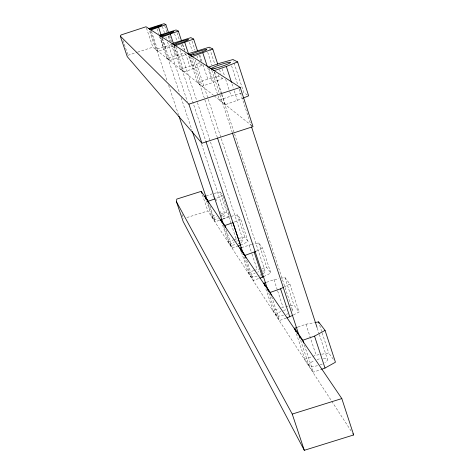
<?xml version="1.0" encoding="UTF-8"?>
<svg xmlns="http://www.w3.org/2000/svg" width="474" height="474" viewBox="0 0 474 474"><rect width="100%" height="100%" fill="white"/><g stroke="black" fill="none" stroke-linecap="round" stroke-linejoin="round"><path stroke-width="0.36" stroke-dasharray="2.37 1.78" d="M293.513 314.932L299.076 311.999L289.892 284.021L284.904 277.491L281.485 278.185M284.287 286.894L289.892 284.021M263.799 276.573L270.855 273.024L262.614 248.056L258.668 242.895L252.452 244.234M256.156 251.226L262.614 248.056M240.525 245.259L248.098 241.592L240.632 219.071L237.433 214.894L228.794 216.855L222.11 219.172M234.286 222.075L240.632 219.071M222.602 219.201L229.529 215.948L226.791 212.204L220.066 191.988L212.251 193.836L206.942 195.667M218.034 95.831L219.421 100.038L225.34 104.683L242.724 98.319M188.676 55.891L197.551 82.677L202.06 86.209L212.607 82.612L222.466 78.571L222.016 77.197M172.749 45.646L180.594 69.216L184.143 71.995L202.297 65.288L201.841 63.907M166.931 58.373L169.793 60.607L186.116 54.634L183.764 53.112L166.931 58.373L159.691 36.699M155.786 49.527L158.144 51.364L172.98 45.984L171.043 44.728L155.786 49.527L149.233 29.957M296.392 333.732L304.782 359.203L313.308 372.191L320.874 369.519M297.921 327.048L305.949 324.228L314.363 322.67M304.782 359.203L312.105 356.614M312.775 356.383L316.105 355.204L321.011 354.345M266.637 282.267L273.96 279.707L278.748 278.742M265.831 288.802L273.024 310.517L278.996 308.426M281.645 307.496L289.815 305.712M273.024 310.517L279.571 320.477L286.391 318.084M222.62 225.156L228.154 241.728L232.349 248.103L237.119 246.444M241.473 247.6L251.765 244.383M241.497 252.263L248.24 272.52L253.697 270.613M254.378 270.376L259.177 268.995M248.24 272.52L253.418 280.395L258.614 278.582M206.581 201.219L211.7 216.511L215.676 215.137M211.7 216.511L215.172 221.773L219.225 220.369M228.154 241.728L233.486 239.88M234.15 239.643L238.309 238.475M180.594 69.216L199.376 63.392L202.297 65.288M197.551 82.677L207.802 79.182L218.763 76.16L222.466 78.571M219.421 100.038L231.14 96.032L242.38 93.023M128.027 55.274L136.992 52.347M137.685 52.122L152.859 47.169L213.638 95.398M186.886 217.554L207.819 210.966L352.069 432.466M221.115 213.501L226.791 212.204M239.026 238.321L244.785 237.059L248.098 241.592M261.938 268.426L266.767 267.425L270.855 273.024M290.497 305.582L293.916 304.924L299.076 311.999M321.71 354.226L328.719 353L333.761 359.92M247.434 95.025L243.784 92.643L233.433 60.915M214.218 95.861L251.842 125.717M220.066 191.988L222.703 195.436L215.741 198.642L216.428 200.698M181.975 214.461L183.397 218.65M122.979 40.349L127.796 54.593M162.381 38.388L169.793 60.607M226.187 229.629L232.349 248.103M162.286 38.43L165.74 48.786M219.859 210.977L222.371 218.514M161.255 38.24L179.729 93.579M181.127 97.78L191.881 130M224.38 227.366L230.228 244.88A6.861 1.475 -18.4 0 0 235.856 244.442M157.161 28.831L158.796 33.725M159.726 36.522L163.228 47.003M212.95 195.922L213.413 197.308M151.443 31.337L158.144 51.364M209.893 206.012L215.172 221.773M150.329 30.65L167.215 81.095M168.626 85.302L178.473 114.726M208.258 203.702L213.418 219.112A6.233 1.221 -18.5 0 0 218.473 218.621M146.478 28.126L152.859 47.169M202.422 194.85L207.819 210.966M177.015 32.765L179.575 40.486M180.973 44.692L182.372 48.899M237.433 214.894L244.785 237.059M174.551 33.749L176.885 40.776M179.919 49.912L197.19 101.922M197.421 102.627L243.162 240.383M175.854 47.062L184.143 71.995M246.711 260.22L253.418 280.395M174.248 45.954L178.171 57.757M174.171 46.014L205.71 140.843M244.252 256.742L250.793 276.407A7.625 1.825 -18.3 0 0 257.151 276.069M169.544 35.657L171.606 41.854M222.934 196.123L229.303 215.261M168.608 36.012L170.468 41.605M171.398 44.402L175.119 55.588M228.794 216.855L231.093 223.764M231.324 224.451L236.147 238.949M164.745 25.803L166.842 32.114M168.24 36.314L169.876 41.226M162.386 26.574L164.49 32.878M165.888 37.085L166.356 38.483M167.523 41.99L187.366 101.543M201.61 144.28L225.186 215.042M199.868 55.144L201.912 61.33M203.044 64.76L207.802 79.182M273.96 279.707L277.426 290.218M277.657 290.918L282.972 307.034M198.879 54.937L200.929 61.146M192.023 41.125L195.01 50.173M196.846 55.736L197.771 58.521M198.92 61.999L199.376 63.392M258.668 242.895L266.767 267.425M189.446 42.399L192.231 50.831M195.252 59.961L208.027 98.592M208.258 99.297L265.162 271.395M192.693 57.905L202.06 86.209M271.673 296.617L279.571 320.477M190.548 56.56L217.258 137.241M268.817 292.979L276.253 315.429A8.573 2.305 -18.1 0 0 283.535 315.251M189.363 56.347L193.487 68.813M182.674 44.254L184.742 50.481M182.579 44.627L184.416 50.173M185.565 53.639L189.707 66.117M249.004 244.981L251.783 253.359M252.014 254.058L257.109 269.428M219.533 69.631L220.89 73.76M209.698 48.579L214.686 63.747M218.307 74.785L218.763 76.16M284.904 277.491L293.916 304.924M214.598 72.018L221.684 93.562M221.909 94.261L225.34 104.683M304.403 345.108L313.308 372.191M207.707 52.3L211.872 64.968M214.183 72.001L221.358 93.805M221.589 94.51L234.316 133.2M234.547 133.905L292.387 309.771M211.771 70.235L219.64 94.142M219.871 94.847L232.136 132.122M300.646 340.273L308.977 365.59A9.794 3.004 -17.8 0 0 317.497 365.691M209.028 68.487L217.803 95.132M207.606 67.427L212.607 82.612M319.695 325.342L321.953 332.256M322.178 332.949L328.719 353M231.59 65.833L237.794 84.816M239.169 89.041L251.344 126.309M317.272 328.15L319.109 333.773M319.34 334.478L327.38 359.091M231.993 83.862L233.356 88.034M234.269 90.812L237.45 100.541M222.176 68.689L224.7 76.403M225.618 79.205L229.529 91.127M229.76 91.826L231.14 96.032M305.949 324.228L316.105 355.204M221.613 215.16A6.233 1.221 -18.5 0 1 222.881 216.962M213.418 219.118A6.233 1.221 -18.5 0 1 217.098 216.6M240.644 240.158A6.861 1.475 -18.4 0 1 240.697 242.605M239.222 243.275A6.861 1.475 -18.4 0 1 238.132 243.701M230.228 244.886A6.861 1.475 -18.4 0 1 234.197 241.995M236.396 241.183A6.861 1.475 -18.4 0 1 237.527 240.839M262.288 271.033A7.625 1.825 -18.3 0 1 262.999 273.741M260.89 274.766A7.625 1.825 -18.3 0 1 259.681 275.246M250.799 276.413A7.625 1.825 -18.3 0 1 255.101 273.042M257.542 272.135A7.625 1.825 -18.3 0 1 258.804 271.756M291.753 309.362A8.573 2.305 -18.1 0 1 292.008 311.134M287.736 313.782A8.573 2.305 -18.1 0 1 286.385 314.327M276.259 315.435A8.573 2.305 -18.1 0 1 280.946 311.43M283.499 310.458A8.573 2.305 -18.1 0 1 287.167 309.492M323.416 358.243A9.794 3.004 -17.8 0 1 324.939 362.592M322.29 363.996A9.794 3.004 -17.8 0 1 319.956 364.933M308.983 365.602A9.794 3.004 -17.8 0 1 314.12 360.702M317.029 359.576A9.794 3.004 -17.8 0 1 321.236 358.51"/><path stroke-width="0.71" d="M299.106 335.616L341.813 398.575L353.687 434.948L304.308 450.3L183.165 221.548L176.482 201.806L176.772 199.086L201.243 191.348L298.276 334.389M120.313 36.131L121.143 34.922L146.022 26.763L240.2 87.412L253.003 126.635L201.906 143.225L127.269 56.673L120.313 36.131L188.889 104.162L201.906 143.225M321.562 369.276L325.004 368.061L335.444 362.231L325.075 330.414L318.569 321.887L315.062 322.539M297.251 327.285L294.579 328.227L302.809 340.249L314.546 336.113L325.075 330.414M287.072 317.847L292.891 315.257M265.973 282.498L263.977 283.197L270.281 292.405L280.549 288.814L283.665 287.214M259.918 278.131L263.799 276.573M241.473 247.6L240.105 248.074L245.094 255.35L255.51 251.54M243.381 98.041L248.649 95.819L237.604 61.91L232.983 59.54L220.333 63.078L208.566 67.083L214.141 70.632L226.305 66.49L237.604 61.91M212.761 49L209.247 47.199L187.994 53.835L192.237 56.525L212.761 49L217.726 64.132M193.641 39.064L190.874 37.647L172.062 43.567L175.398 45.682L193.641 39.064L197.51 50.795M178.319 31.1L176.085 29.963L159.228 35.301L161.912 36.996L178.319 31.1L181.53 40.794M165.876 24.636L164.045 23.7L148.765 28.559L150.981 29.957L165.876 24.636L168.4 32.208M237.8 246.207L240.525 245.259L233.018 222.679L224.812 225.523L220.777 219.634L222.11 219.172M219.9 220.137L221.927 219.432M205.882 199.133L204.952 196.355L206.279 195.898M204.952 196.355L208.293 201.213L215.066 198.873M188.889 104.162L240.2 87.412M176.482 201.806L292.245 414.075L341.813 398.575M352.875 433.704L353.687 434.948M224.812 225.523L225.5 227.573M158.6 27.379L161.13 34.975M192.349 131.405L223.681 225.269M220.777 219.634L221.696 222.395M208.293 201.213L208.981 203.269M178.941 116.124L207.559 201.598M201.243 191.348L201.948 193.445M245.094 255.35L246.018 258.134M170.32 34.152L173.324 43.175M205.941 141.542L243.553 254.633M240.105 248.074L241.266 251.564M292.245 414.075L304.308 450.3M270.281 292.405L271.211 295.213M217.489 137.94L268.355 291.575M184.777 42.5L188.445 53.58M254.218 252.174L262.513 277.219M263.977 283.197L264.901 286M302.809 340.249L303.721 343.028M232.367 132.821L299.953 338.163M294.579 328.227L295.711 331.67M202.825 52.928L207.375 66.733M280.549 288.814L289.804 316.887M318.569 321.887L319.02 323.268M251.576 127.014L317.041 327.445M226.305 66.49L231.537 82.47M314.546 336.113L325.004 368.061M151.982 28.843A6.375 0.403 -18.5 0 0 161.847 25.312A6.375 0.403 -18.5 0 0 153.86 27.486A6.375 0.403 -18.5 0 0 151.982 28.843M162.932 35.71A7.033 0.492 -18.5 0 0 173.78 31.799A7.033 0.492 -18.5 0 0 164.905 34.164A7.033 0.492 -18.5 0 0 162.932 35.71M176.405 44.159A7.839 0.61 -18.4 0 0 188.456 39.775A7.839 0.61 -18.4 0 0 178.479 42.37A7.839 0.61 -18.4 0 0 176.405 44.159M193.208 54.694A8.84 0.782 -18.4 0 0 206.741 49.717A8.84 0.782 -18.4 0 0 195.365 52.573A8.84 0.782 -18.4 0 0 193.208 54.694M215 68.351A10.15 1.025 -18.3 0 0 230.435 62.598A10.15 1.025 -18.3 0 0 217.211 65.779A10.15 1.025 -18.3 0 0 215 68.351"/></g></svg>
